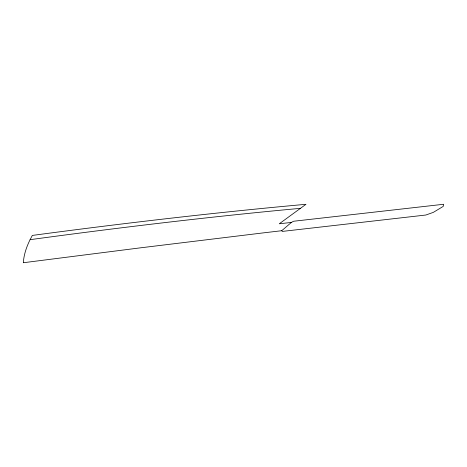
<?xml version="1.0" encoding="UTF-8"?>
<svg xmlns="http://www.w3.org/2000/svg" width="467" height="467" viewBox="0 0 467 467"><rect width="100%" height="100%" fill="white"/><g stroke="black" fill="none" stroke-linecap="round" stroke-linejoin="round"><path stroke-width="0.7" d="M281.712 230.716L291.402 222.432L293.539 221.253L443.65 204.266L443.183 206.432L433.329 212.368L425.863 215.018L282.319 231.41L281.712 230.716L262.909 232.928L140.065 247.884L23.35 262.734A653.987 149.691 -18.9 0 1 29.672 240.517L32.316 235.426A1006.875 103.692 -9.8 0 1 305.978 204.301L279.284 223.781L291.402 222.432M30.098 239.659L33.029 239.279A989.602 101.357 -9.9 0 1 282.027 210.062L300.211 208.352"/></g></svg>
